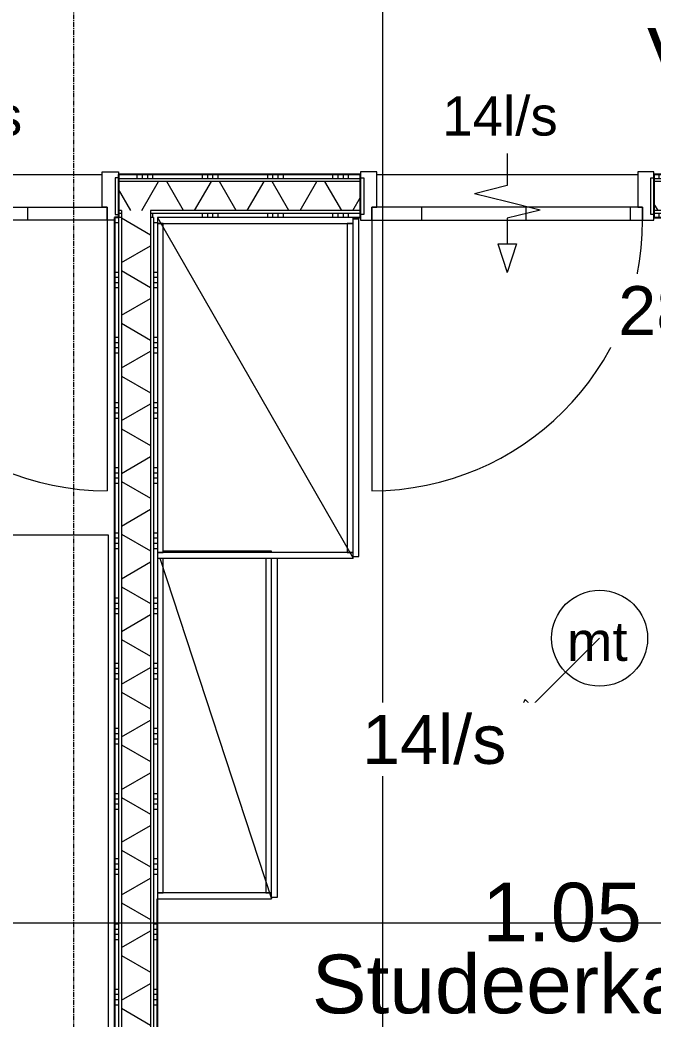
# Model space of a CAD drawing. Header units: millimetres. Extents: x -8546 to 211781, y -3000 to 31870.
# Drawn here: x 18883 to 20827, y 3189 to 6257 of the extents above; entities that cross this region are included whole.
import ezdxf

# ---------------------------------------------------------------- set-up
doc = ezdxf.new("R2010")
doc.units = ezdxf.units.MM
doc.linetypes.add('grid', pattern=[24, 15, -3, 3, -3])
for name, color, linetype, lineweight in [('A-ANNO-NOTE', 131, 'Continuous', 9), ('A-AREA-IDEN', 2, 'Continuous', 9), ('A-DOOR', 31, 'Continuous', 9), ('A-WALL', 113, 'Continuous', 9), ('A-WALL-PATT', 111, 'Continuous', 25), ('G-ANNO-SYMB', 111, 'Continuous', 9), ('I-FURN', 30, 'Continuous', 9), ('I-WALL', 2, 'Continuous', 9), ('S-GRID', 1, 'Continuous', 9)]:
    doc.layers.add(name, color=color, linetype=linetype, lineweight=lineweight)
doc.styles.add('Arial_2', font='arial.ttf', dxfattribs={"height": 180})
doc.styles.add('Arial_3', font='arial.ttf', dxfattribs={"height": 120})
doc.styles.add('Arial_4', font='arial.ttf', dxfattribs={"height": 150})
doc.styles.add('Arial_5', font='arial.ttf', dxfattribs={"height": 1.2})
pattern_1 = [(270, (20290.73, 5782.88), (200, -3e-13), []), (270, (20274.73, 5782.88), (200, -3e-13), []), (270, (20258.73, 5782.88), (200, -3e-13), []), (270, (20242.73, 5782.88), (200, -3e-13), [])]
pattern_2 = [(360, (19172.73, 3883.88), (4e-13, 200), []), (360, (19172.73, 3867.88), (4e-13, 200), []), (360, (19172.73, 3851.88), (4e-13, 200), []), (360, (19172.73, 3835.88), (4e-13, 200), [])]

# ---------------------------------------------------------------- blocks, each defined once
blk = doc.blocks.new('32_EA_binnenkozijn_hardhout_deurzonderbovenlicht - 900x2730-1443313-1ste verdieping')
at = {"layer": 'A-DOOR'}
h = blk.add_hatch(dxfattribs=at)
h.set_pattern_fill('FP_79', color=256, style=0, pattern_type=2)
h.set_pattern_definition([(90, (1947.26, -5716.88), (-320, 2e-14), [])])
h.paths.add_polyline_path([(-400, -74), (430, -74), (430, -34), (-400, -34)])
at = {"layer": 'A-DOOR', "lineweight": 18}
for p, q in [((-435, 66), (-435, 74)), ((-435, 74), (-385, 74)), ((-385, 74), (-385, -34)), ((415, -34), (415, 74)), ((415, 74), (465, 74)), ((465, 74), (465, 66)), ((-425, 56), (-435, 56)), ((-425, -56), (-425, 56)), ((455, 56), (455, -56)), ((465, 56), (455, 56)), ((-435, -56), (-425, -56)), ((-400, -34), (430, -34)), ((-400, -74), (-400, -34)), ((-400, -34), (-400, -74)), ((-385, -34), (-400, -34)), ((430, -34), (415, -34)), ((430, -34), (430, -74)), ((430, -74), (430, -34)), ((455, -56), (465, -56)), ((-435, -74), (-435, -66)), ((-400, -74), (-435, -74)), ((430, -74), (-400, -74)), ((452.5, -74), (430, -74))]:
    blk.add_line(p, q, dxfattribs=at)
at = {"layer": 'A-DOOR'}
blk.add_line((430, -74), (430, -904), dxfattribs=at)
blk.add_arc((430, -74), 830, 180, 270, dxfattribs=at)
blk = doc.blocks.new('32_EA_binnenkozijn_hardhout_deurzonderbovenlicht - 900x2730-V10-1ste verdieping')
at = {"layer": 'A-DOOR'}
h = blk.add_hatch(dxfattribs=at)
h.set_pattern_fill('FP_82', color=256, style=0, pattern_type=2)
h.set_pattern_definition([(270, (-275.26, 5716.88), (320, 2e-14), [])])
h.paths.add_polyline_path([(-105.7, 74), (-400, 74), (-400, 34), (430, 34), (430, 74)])
blk.add_line((430, 74), (430, 904), dxfattribs=at)
at = {"layer": 'A-DOOR', "lineweight": 18}
for p, q in [((-400, 74), (-435, 74)), ((-435, 74), (-435, 66)), ((430, 74), (-400, 74)), ((-400, 74), (-400, 34)), ((-400, 34), (-400, 74)), ((430, 34), (430, 74)), ((465, 74), (430, 74)), ((430, 74), (430, 34)), ((465, 66), (465, 74)), ((-435, 56), (-425, 56)), ((-425, 56), (-425, -56)), ((-400, 34), (430, 34)), ((-385, 34), (-400, 34)), ((-385, -74), (-385, 34)), ((430, 34), (415, 34)), ((415, 34), (415, -74)), ((455, -56), (455, 56)), ((455, 56), (465, 56)), ((-425, -56), (-435, -56)), ((465, -56), (455, -56)), ((-435, -66), (-435, -74)), ((-435, -74), (-385, -74)), ((415, -74), (465, -74)), ((465, -74), (465, -66))]:
    blk.add_line(p, q, dxfattribs=at)
at = {"layer": 'A-DOOR'}
blk.add_arc((430, 74), 830, 90, 180, dxfattribs=at)
blk = doc.blocks.new('M_Desk - 1525 x 762mm-99774-1ste verdieping')
at = {"layer": 'I-FURN'}
for p, q in [((1524.5, 762), (-0.5, 762)), ((-0.5, 762), (-0.5, 0)), ((1524.5, 0), (1524.5, 762)), ((-0.5, 0), (1524.5, 0))]:
    blk.add_line(p, q, dxfattribs=at)
blk = doc.blocks.new('73_EA_Standaard_kledingkast_IKEA - 600x900x2600-502647-1ste verdieping')
at = {"layer": 'I-FURN'}
for p, q in [((0, 1045), (600, 0)), ((600, 1045), (0, 1045)), ((0, 1045), (0, 1027)), ((600, 1027), (600, 1045)), ((0, 1027), (0, 18)), ((18, 1027), (0, 1027)), ((0, 1027), (600, 1027)), ((18, 18), (18, 1027)), ((582, 1027), (582, 18)), ((600, 1027), (582, 1027)), ((618, 1040), (600, 1040)), ((600, 18), (600, 1027)), ((618, 5), (618, 1040)), ((0, 18), (18, 18)), ((600, 18), (0, 18)), ((0, 18), (0, 0)), ((0, 0), (600, 0)), ((582, 18), (600, 18)), ((600, 0), (600, 18)), ((600, 5), (618, 5))]:
    blk.add_line(p, q, dxfattribs=at)
blk = doc.blocks.new('73_EA_Standaard_kledingkast_IKEA - 950x350x2600-502256-1ste verdieping')
at = {"layer": 'I-FURN'}
for p, q in [((0, 1045), (0, 18)), ((7.2, 1045), (350, 0)), ((350, 1067), (18, 1067)), ((18, 18), (18, 1045)), ((332, 1045), (332, 18)), ((350, 1063), (350, 1067)), ((350, 18), (350, 1045)), ((368, 5), (368, 1045)), ((0, 18), (18, 18)), ((350, 18), (0, 18)), ((0, 18), (0, 0)), ((0, 0), (350, 0)), ((332, 18), (350, 18)), ((350, 0), (350, 18)), ((350, 5), (368, 5))]:
    blk.add_line(p, q, dxfattribs=at)
blk = doc.blocks.new('61_EA_VENT_TOEVOER - LICHTPUNT-1509928-1ste verdieping')
at = {"layer": 'A-ANNO-NOTE'}
for p, q in [((-2.078, -2.078), (0, 0)), ((-2.278, -1.877), (-2.697, -2.698)), ((-2.278, -1.877), (-1.876, -2.28)), ((-1.876, -2.28), (-2.697, -2.698))]:
    blk.add_line(p, q, dxfattribs=at)
blk.add_circle((0, 0), 1.472, dxfattribs=at)
at = {"layer": 'A-ANNO-NOTE', "insert": (-1.003, 0.505), "char_height": 1.2, "width": 2.40506, "attachment_point": 1, "style": 'Arial_5'}
blk.add_mtext('mt', dxfattribs=at)
blk = doc.blocks.new('61_EA_VENT_DEURDOORVOER1 - WCD 2-1511445-1ste verdieping')
at = {"layer": 'A-ANNO-NOTE'}
for p, q in [((0, 1.308), (0, 0.324)), ((0, 0.324), (-1.007, 0.073)), ((0, -0.178), (-1.007, 0.073)), ((1.007, -0.429), (0, -0.178)), ((1.007, -0.429), (0, -0.68)), ((0, -0.68), (0, -1.467)), ((-0.285, -1.467), (0, -2.343)), ((-0.285, -1.467), (0.285, -1.467)), ((0.285, -1.467), (0, -2.343))]:
    blk.add_line(p, q, dxfattribs=at)

msp = doc.modelspace()

# ---------------------------------------------------------------- hatches: boundary and pattern name
at = {"layer": 'A-WALL-PATT', "lineweight": 9}
h = msp.add_hatch(dxfattribs=at)
h.set_pattern_fill('FP_64', color=256, angle=-270, style=0, pattern_type=2)
h.set_pattern_definition(pattern_1)
h.paths.add_polyline_path([(22442.7, 5770.4), (22442.7, 5782.9), (22142.7, 5782.9), (22142.7, 5770.4), (22219.1, 5770.4)])
h.paths.add_polyline_path([(21242.7, 5770.4), (21242.7, 5782.9), (20827.2, 5782.9), (20827.2, 5770.4), (21071.7, 5770.4)])
h.paths.add_polyline_path([(19927.2, 5770.4), (19927.2, 5782.9), (19185.2, 5782.9), (19185.2, 5770.4), (19924.2, 5770.4)])
h.paths.add_polyline_path([(18258.2, 5770.4), (18285.2, 5770.4), (18285.2, 5782.9), (18258.2, 5782.9)])
h = msp.add_hatch(dxfattribs=at)
h.set_pattern_fill('FP_65', color=256, angle=-300, style=0, pattern_type=2)
h.set_pattern_definition([(240, (20290.73, 5782.88), (121.244, -70), []), (300, (20290.73, 5782.88), (121.244, 70), [])])
h.paths.add_polyline_path([(22464.2, 5672.4), (22464.2, 5761.4), (22142.7, 5761.4), (22142.7, 5672.4), (22455.2, 5672.4)])
h.paths.add_polyline_path([(18160.2, 5672.4), (18285.2, 5672.4), (18285.2, 5761.4), (18160.2, 5761.4)])
h.paths.add_polyline_path([(19194.2, 5672.4), (19927.2, 5672.4), (19927.2, 5761.4), (19185.2, 5761.4), (19185.2, 5672.4)])
h.paths.add_polyline_path([(21242.7, 5672.4), (21242.7, 5761.4), (20827.2, 5761.4), (20827.2, 5672.4), (21221.2, 5672.4)])
h = msp.add_hatch(dxfattribs=at)
h.set_pattern_fill('FP_64', color=256, angle=-270, style=0, pattern_type=2)
h.set_pattern_definition(pattern_1)
h.paths.add_polyline_path([(22304.9, 5650.9), (22304.9, 5663.4), (22142.7, 5663.4), (22142.7, 5650.9), (22292.9, 5650.9)])
h.paths.add_polyline_path([(22326.9, 5650.9), (22442.7, 5650.9), (22442.7, 5663.4), (22326.9, 5663.4)])
h.paths.add_polyline_path([(19304.7, 5650.9), (19927.2, 5650.9), (19927.2, 5663.4), (19283.2, 5663.4), (19283.2, 5650.9), (19292.2, 5650.9)])
h.paths.add_polyline_path([(19185.2, 5650.9), (19194.2, 5650.9), (19194.2, 5663.4), (19185.2, 5663.4)])
h.paths.add_polyline_path([(18285.2, 5650.9), (18285.2, 5663.4), (18138.7, 5663.4), (18138.7, 5650.9), (18203.1, 5650.9)])
h.paths.add_polyline_path([(21132.2, 5650.9), (21132.2, 5663.4), (20827.2, 5663.4), (20827.2, 5650.9), (21123.2, 5650.9)])
h.paths.add_polyline_path([(21221.2, 5650.9), (21242.7, 5650.9), (21242.7, 5663.4), (21221.2, 5663.4)])
h = msp.add_hatch(dxfattribs=at)
h.set_pattern_fill('FP_96', color=256, angle=90, style=0, pattern_type=2)
h.set_pattern_definition(pattern_2)
h.paths.add_polyline_path([(19185.2, 2709.7), (19185.2, 5650.9), (19172.7, 5650.9), (19172.7, 2709.7)])
h = msp.add_hatch(dxfattribs=at)
h.set_pattern_fill('FP_97', color=256, angle=60, style=0, pattern_type=2)
h.set_pattern_definition([(330, (19172.73, 3883.87), (70, 121.244), []), (30, (19172.73, 3883.87), (-70, 121.244), [])])
h.paths.add_polyline_path([(19283.2, 2709.7), (19283.2, 5672.4), (19194.2, 5672.4), (19194.2, 2709.7)])
h = msp.add_hatch(dxfattribs=at)
h.set_pattern_fill('FP_96', color=256, angle=90, style=0, pattern_type=2)
h.set_pattern_definition(pattern_2)
h.paths.add_polyline_path([(19292.2, 2709.7), (19304.7, 2709.7), (19304.7, 5650.9), (19292.2, 5650.9), (19292.2, 3181.5)])

# ---------------------------------------------------------------- linework, layer by layer
at = {"layer": 'A-WALL'}
for p, q in [((19927.2, 5770.4), (19185.2, 5770.4)), ((21242.7, 5770.4), (20827.2, 5770.4)), ((19927.2, 5761.4), (19185.2, 5761.4)), ((21242.7, 5761.4), (20827.2, 5761.4)), ((19194.2, 5672.4), (19185.2, 5672.4)), ((19194.2, 5663.4), (19185.2, 5663.4)), ((19194.2, 5650.9), (19185.2, 5650.9)), ((19185.2, 5650.9), (19185.2, 2709.7)), ((19194.2, 5672.4), (19194.2, 2709.7)), ((19927.2, 5672.4), (19283.2, 5672.4)), ((19283.2, 5672.4), (19283.2, 1095.4)), ((19927.2, 5663.4), (19283.2, 5663.4)), ((19292.2, 5650.9), (19283.2, 5650.9)), ((19292.2, 5650.9), (19292.2, 1104.4)), ((21132.2, 5672.4), (20827.2, 5672.4)), ((21132.2, 5663.4), (20827.2, 5663.4))]:
    msp.add_line(p, q, dxfattribs=at)
at = {"layer": 'G-ANNO-SYMB'}
for p, q in [((19994.7, 13257.3), (19994.7, -478.4)), ((13496.9, 3486.7), (26959.2, 3486.7))]:
    msp.add_line(p, q, dxfattribs=at)
at = {"layer": 'I-WALL'}
for p, q in [((18335.2, 5782.9), (19135.2, 5782.9)), ((19977.2, 5782.9), (20777.2, 5782.9))]:
    msp.add_line(p, q, dxfattribs=at)
at = {"layer": 'I-WALL', "lineweight": 25}
for p, q in [((19927.2, 5782.9), (19185.2, 5782.9)), ((19185.2, 5782.9), (19185.2, 5650.9)), ((19927.2, 5650.9), (19927.2, 5782.9)), ((21242.7, 5782.9), (20827.2, 5782.9)), ((20827.2, 5782.9), (20827.2, 5650.9)), ((19185.2, 5650.9), (19172.7, 5650.9)), ((19172.7, 5650.9), (19172.7, 2709.7)), ((19904.7, 5650.9), (19927.2, 5650.9)), ((20827.2, 5650.9), (21110.7, 5650.9)), ((19304.7, 1116.9), (19304.7, 3560.9))]:
    msp.add_line(p, q, dxfattribs=at)
at = {"layer": 'S-GRID', "linetype": 'grid'}
msp.add_line((19048.2, -988.7), (19048.2, 13256.3), dxfattribs=at)

# ---------------------------------------------------------------- block references
at = {"layer": 'A-ANNO-NOTE', "xscale": 100, "yscale": 100, "zscale": 100}
for name, p in [('61_EA_VENT_DEURDOORVOER1 - WCD 2-1511445-1ste verdieping', (20377.2, 5716.9)), ('61_EA_VENT_TOEVOER - LICHTPUNT-1509928-1ste verdieping', (20660.5, 4360.3))]:
    msp.add_blockref(name, p, dxfattribs=at)
at = {"layer": 'A-DOOR'}
msp.add_blockref('32_EA_binnenkozijn_hardhout_deurzonderbovenlicht - 900x2730-1443313-1ste verdieping', (18720.2, 5716.9), dxfattribs=at)
at = {"layer": 'A-DOOR', "rotation": 180}
msp.add_blockref('32_EA_binnenkozijn_hardhout_deurzonderbovenlicht - 900x2730-V10-1ste verdieping', (20392.2, 5716.9), dxfattribs=at)
at = {"layer": 'I-FURN'}
for name, p in [('73_EA_Standaard_kledingkast_IKEA - 600x900x2600-502647-1ste verdieping', (19304.7, 4605.9)), ('73_EA_Standaard_kledingkast_IKEA - 950x350x2600-502256-1ste verdieping', (19304.7, 3560.9))]:
    msp.add_blockref(name, p, dxfattribs=at)
at = {"layer": 'I-FURN', "rotation": 269.9999999999997}
msp.add_blockref('M_Desk - 1525 x 762mm-99774-1ste verdieping', (18392.7, 4676.4), dxfattribs=at)

# ---------------------------------------------------------------- texts
at = {"layer": 'A-ANNO-NOTE', "char_height": 120, "width": 464.979, "attachment_point": 1, "style": 'Arial_3', "bg_fill": 3, "box_fill_scale": 1.25, "bg_fill_color": 256, "bg_fill_true_color": 13158600, "bg_fill_transparency": 0}
for insert in [(18536, 6022.7), (20178, 6022.7)]:
    msp.add_mtext('14l/s', dxfattribs=dict(at, insert=insert))
at = {"layer": 'A-AREA-IDEN', "char_height": 180, "attachment_point": 1, "style": 'Arial_2'}
for s, insert, width in [('VK', (20806.2, 6232.2), 400.844), ('1.05', (20300.7, 3610.1), 585.232), ('Studeerkamer', (19778.2, 3389.5), 1851.898)]:
    msp.add_mtext(s, dxfattribs=dict(at, insert=insert, width=width))

# ---------------------------------------------------------------- next in the draw order: texts
at = {"layer": 'A-ANNO-NOTE', "char_height": 150, "width": 545.147, "attachment_point": 1, "style": 'Arial_4', "bg_fill": 3, "box_fill_scale": 1.25, "bg_fill_color": 256, "bg_fill_true_color": 13158600, "bg_fill_transparency": 0}
for s, insert in [('28l/s', (20717.7, 5440.8)), ('14l/s', (19932, 4124.8))]:
    msp.add_mtext(s, dxfattribs=dict(at, insert=insert))

doc.saveas('drawing.dxf')
